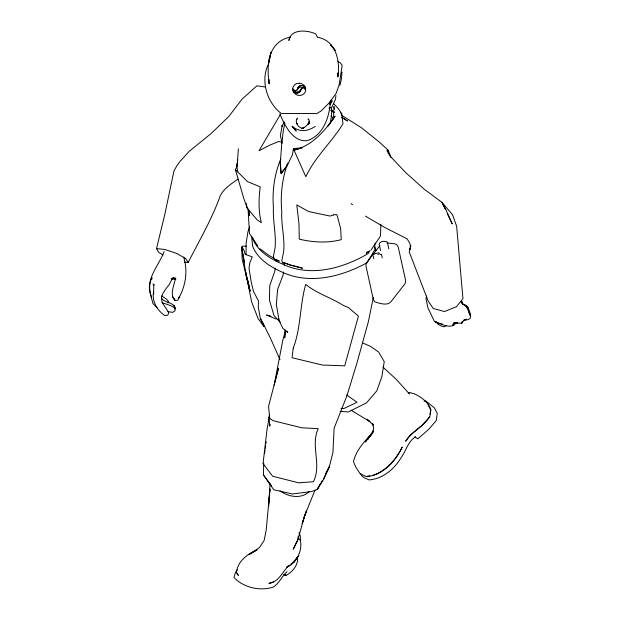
<?xml version="1.0" encoding="UTF-8"?>
<svg xmlns="http://www.w3.org/2000/svg" width="620" height="620" viewBox="0 0 620 620"><rect width="100%" height="100%" fill="white"/><g stroke="black" fill="none" stroke-linecap="round" stroke-linejoin="round"><path stroke-width="0.93" d="M246.078 254.673L246.117 243.226L247.907 231.911L249.666 226.641M237.716 159.433L237.111 166.183L237.127 163.432M153.558 294.26L153.799 284.704L153 284.038L154.31 285.084M276.094 261.284L276.109 259.586M153.59 294.206L153.644 291.532C151.474 300.894 157.232 310.535 164.889 315.611L167.787 315.177L168.795 312.643L162.037 302.351L161.588 297.461L162.696 293.857L165.416 289.47L169.12 284.704L172.352 278.675L174.259 277.217M269.15 79.616L269.057 83.855L268.204 74.749L268.189 66.255M263.43 474.904L271.568 486.235L263.43 474.904L263.717 463.148M284.371 122.14L282.007 126.325L282.294 125.1L280.372 135.478L281.821 142.104L280.341 163.184L281.294 173.507L284.89 168.981M284.417 265.19L284.464 263.446L282.821 263.105L281.79 260.749L283.72 251.263C284.859 237.917 281.046 224.773 281.774 211.358C280.255 195.091 282.17 178.483 287.734 163.099L286.161 166.633L280.93 173.523L280.201 163.308L280.674 159.154C274.389 174.429 272.133 191.107 273.42 207.529C272.715 220.991 276.28 234.236 275.086 247.644L273.312 256.967L274.722 259.338M285.146 329.894L284.727 337.822L285.347 331.088L282.883 339.869L274.118 385.245L278.473 368.241L268.553 406.41L269.754 418.492M270.041 484.018L268.569 506.129L269.367 496.604M380.858 224.541L380.517 235.306L379.882 236.987L371.21 249.79M237.111 166.183L238.359 148.831M269.529 494.706L270.018 488.994L266.189 530.255L264.12 540.508L259.362 547.662L248.697 554.761L255.99 550.645M366.094 263.942L365.932 265.864L373.31 299.398L374.914 301.948C379.851 303.273 387.237 306.203 391.081 301.607L405.124 283.588L405.635 280.612L398.249 247.078L396.653 244.528L395.079 243.885L387.105 242.955M342.023 72.114L341.302 79.6L339.969 85.266M281.914 143.724L283.131 131.665L284.875 122.962M270.064 424.32L269.785 426.204L269.026 417.965L269.312 415.261M298.274 536.184L297.833 539.865L293.245 549.134L297.833 539.865L304.536 516.08L306.451 510.81L302.165 523.575L304.536 516.08L314.999 490.125M296.205 90.334L296.817 91.047A2.697 2.449 12.4 0 0 298.701 91.357L299.847 90.869L300.785 89.373A4.138 3.751 11.9 0 1 299.917 91.605L299.375 92.109A4.014 3.643 12.4 0 1 298.724 92.504L298.491 92.605A3.945 3.635 13.9 0 1 295.422 92.628L295.174 92.527A4.069 3.689 12.4 0 1 293.547 91.264L293.392 91.055A4.17 3.782 12.7 0 1 292.749 89.187L293.996 90.016M293.376 89.381L295.244 91.078M303.785 87.87L305.73 90.024A6.719 6.099 12.2 0 1 305.04 92.272L304.839 92.612A6.572 6.068 13.5 0 1 302.421 94.759A6.371 5.875 13.7 0 1 300.003 95.403L299.576 95.418A6.378 5.882 13.7 0 1 297.468 95.108L297.065 94.969A6.588 6.076 13.9 0 1 294.035 92.698L293.578 92.023A6.735 6.107 12.7 0 1 293.066 90.907L293.082 90.923A4.286 3.883 12.4 0 0 294.601 92.45L294.849 92.581A4.154 3.836 13.9 0 0 299.065 92.55L299.902 91.915A4.34 3.937 11.9 0 0 300.987 89.389L301.033 89.024M300.987 89.389L303.32 87.249M335.924 95.643L335.443 99.433L332.126 106.656L331.444 107.663L328.941 108.144M330.491 122.683L331.824 110.933L331.328 107.322M264.632 453.104L265.035 450.236M265.298 448.322L265.701 445.454M330.452 100.277C329.801 116.157 323.803 134.974 307.419 140.608C292.818 142.46 284.751 125.209 279.845 113.995M275.272 268.15L274.807 271.242L269.716 285.712L269.483 300.173L273.963 315.487L280.07 322.214L278.861 319.137L276.342 304.428L277.613 289.431L283.022 275.21L283.518 271.955M265.972 443.548L266.228 441.882M302.312 147.769L293.446 148.614L292.469 154.706L286.688 166.726M430.009 414.23L430.714 409.952M151.675 279.597L151.985 277.745C147.444 285.851 150.73 295.329 153.008 303.599L157.046 307.729M372.837 432.969L373.682 428.04L372.457 423.902M463.868 304.668L465.899 305.28C468.976 308.628 471.231 313.89 470.146 318.494L467.519 319.819L463.807 320.122L466.395 319.199L463.582 320.734L461.621 323.377L454.127 322.663M268.321 65.596C268.507 52.382 276.675 39.138 290.579 37.192M269.553 415.043L266.925 430.164L263.05 463.628L272.653 476.253L298.67 482.833L313.418 481.717C321.981 464.736 310.256 445.679 318.207 428.668L301.808 427.785L273.195 420.716L269.026 417.965M453.421 322.927L452.949 325.438L453.39 323.803L454.313 323.245L457.63 322.974L455.003 322.741M331.863 100.951L331.188 103.021L332.188 100.758M410.75 246.179L409.921 249.651L410.456 247.303L409.936 243.513L407.146 238.863L384.485 227.323L365.474 216.132M162.952 254.944L158.828 252.479L156.511 248.604L164.866 214.171L173.941 171.035L176.739 166.005L179.707 161.789L189.48 151.063L210.893 133.757L228.687 116.607L241.994 99.192L256.92 85.8L265.43 87.009M307.884 124.147L308.938 123.721L309.388 121.931L308.938 119.8L308.008 118.947L308.745 119.73M373.356 297.344L368.311 321.935L356.88 363.243L346.944 395.715L334.118 428.257L332.909 452.577L329.429 466.48L323.935 478.865L317.238 489.42L311.511 491.575L292.431 493.969L273.738 489.769L267.453 480.477M410.796 245.528L409.185 251.829L428.226 301.165L433.287 308.497L444.493 311.535L456.405 306.753L462.931 298.693L456.653 226.323L452.546 214.729L441.936 202.337L424.034 189.061L405.62 172.515L389.779 155.775L386.81 150.443M373.085 432.132L373.565 430.466M375.24 243.048L374.72 244.799L375.085 249.248L367.598 261.919M426.738 296.027L425.986 298.546L427.924 307.915L434.473 321.493L439.092 323.818L435.852 321.935L438.425 324.485L441.2 326.027L444.191 326.825L446.137 325.763M462.148 321.703L461.621 323.377L462.652 321.238M330.522 102.579L329.956 104.354L329.825 103.47M167.974 302.893L168.477 301.374L166.509 299.15L161.525 295.872M289.695 38.138L288.874 40.486C290.718 28.536 307.683 29.923 315.844 34.038L317.231 36.689M164.168 251.503C158.728 266.003 143.925 280.527 151.52 296.872M324.655 476.524L329.429 466.48L325.818 473.277M247.016 207.615L243.838 198.609L235.383 169.624L236.584 167.261L236.522 164.998L237.801 171.872M184.528 262.136L188.193 262.469C199.353 240.374 212.125 218.845 220.348 195.463C224.316 188.263 231.399 183.605 238.057 179.141M319.943 484.321L317.238 489.42L322.385 480.578M296.701 119.699L297.53 118.172L296.344 119.769L296.383 123.241L298.646 126.526L302.072 128.425L304.498 127.387L308.001 124.248L308.993 123.279L309.318 121.326L308.993 123.279L307.76 124.023M280.527 114.25L259.036 150.691L270.134 145.002L278.675 141.492L281.821 142.104M267.987 65.061C260.47 81.468 267.158 102.695 281.216 113.452L316.781 113.584L321.175 110.918L328.848 103.246L336.071 93.511L339.202 84.63L342.178 65.232L340.365 62.891L337.985 61.613M323.322 478.973L324.26 477.361M370.062 250.317L368.086 253.619C342.891 268.359 310.938 277.365 283.162 264.407C270.894 259.044 258.478 252.131 252.921 239.196L252.735 237.359M373.317 430.45L367.807 439.262L370.985 435.077M367.242 251.774L366.25 253.402L368.76 251.271M237.243 569.757L235.546 572.322L233.972 577.421C243.428 587.667 260.175 591.449 273.389 587.039C279.287 583.265 281.914 576.267 287.021 571.671M327.678 126.55L333.529 117.692L333.963 106.5L334.529 109.167M368.117 437.914L365.304 442.045L372.574 432.977L368.117 437.914L370.745 435.209M328.724 125.256L335.079 116.064C324.996 130.743 312.116 145.855 294.019 150.094L293.446 148.614M366.443 262.888L379.897 245.621M296.414 558.511L292.873 562.673L290.811 564.169M455.46 323.516L454.049 325.159C447.896 328.042 441.471 324.035 435.852 321.935M422.801 424.553L429.59 416.795M370.938 434.744C363.397 442.293 356.05 451.004 353.462 461.582L355.81 467.17L360.251 473.882L366.49 476.633C383.113 475.276 395.304 461.288 402.225 447.152C396.017 459.683 386.229 470.82 372.69 475.463M295.197 91.186L297.507 89.195A4.309 3.906 12.6 0 1 299.429 86.033L299.669 85.916A4.2 3.805 11.9 0 1 304.56 86.614L304.761 86.8A4.332 3.929 12.2 0 1 305.42 87.645L305.443 87.691A6.719 6.099 12.2 0 0 304.931 86.583L304.916 86.544A6.611 5.991 11.9 0 0 303.909 85.258L303.606 84.971A6.502 5.859 11.6 0 0 299.762 83.297L299.336 83.266M295.205 91.403L296.174 90.559M422.181 425.258L410.068 435.38L405.635 441.246C411.711 431.288 423.669 426.7 429.854 416.601L430.9 409.557C428.056 401.651 420.515 396.436 413.145 393.297M373.581 254.735L374.976 253.642L379.099 252.813M309.442 491.319C301.374 499.425 288.463 496.984 280.031 490.831M286.587 567.292L289.431 565.177M257.207 549.901C247.488 553.823 237.274 561.457 236.499 572.764L238.406 575.407L237.057 573.407M377.952 254.564L379.339 253.836L380.788 254.417M171.67 278.473L173.399 277.636M367.125 262.71C341.744 276.621 309.915 284.952 282.41 272.242C270.134 266.763 258.029 259.331 252.642 246.334L251.596 236.15M315.332 126.395C307.474 131.432 299.801 132.533 292.206 126.333L296.12 130.936L292.206 126.333M273.428 581.893L268.871 583.389C278.403 582.273 282.255 572.4 288.114 566.176L286.649 567.595C296.879 562.433 302.878 550.622 300.181 539.431M301.39 148.033L294.019 150.094L305.831 176.746C315.038 156.914 331.646 142.244 342.976 123.83L341.783 113.809L338.187 108.508L333.351 103.3M408.239 392.987L410.068 392.483L412.525 393.522M366.955 476.268L369.822 475.865M424.049 401.171L425.793 400.985L434.341 407.821L437.232 413.331L436.286 420.577L428.846 429.203L417.81 438.851L414.896 436.782L415.346 436.968C407.96 441.549 405.868 451.267 400.907 457.986C394.18 469.255 382.54 478.981 369.055 479.911L364.041 477.648L362.041 476.121L360.863 473.649M175.685 279L171.244 279.171M175.948 278.845L174.274 278.837L175.421 279.132L175.53 277.93C174.507 285.091 169.004 294.345 175.142 300.429L177.816 300.219L179.591 296.283L178.483 298.701C185.651 285.928 188.093 271.351 183.683 257.083M340.039 411.354L348.37 411.967L366.544 402.845L376.766 390.902L381.819 376.867L384.245 361.646L378.611 352.044L370.613 346.402L362.716 342.992M341 408.347L343.805 408.58L357.05 402.248L346.627 394.979M156.511 248.604L164.711 249.442L176.716 253.402L185.822 258.734L188.193 262.469M246.326 246.117L241.754 246.241L244.117 250.596L245.171 254.316L252.255 256.874L249.821 262.818L249.015 268.39L251.387 282.821L253.464 291.268L258.563 301.227L258.246 306.729L260.439 319.052L263.779 326.275L263.562 323.539M167.935 311.666L172.732 312.356L175.127 310.604L174.685 307.908L170.957 305.738L162.169 302.676M438.216 323.315L442.525 324.082M317.238 37.247C335.901 40.075 340.426 61.008 337.838 76.865L337.939 72.959L338.288 75.81M271.025 316.177L266.461 315.038L276.319 319.083M290.974 265.174L302.513 268.197L289.625 264.872L282.883 262.438M284.557 262.787L290.175 264.872M274.714 259.431L278.752 261.113M276.373 259.741L279.589 261.105M284.363 574.639L285.936 575.445C292.144 572.113 296.817 566.742 297.74 559.713L296.546 557.396M284.293 574.577L285.936 575.445L283.813 574.306M274.28 258.439L269.251 255.603L259.881 248.76M350.951 410.161L369.946 421.639L366.955 419.19L373.457 425.196L372.713 423.716M297.569 124.116L296.383 123.241L297.515 124M331.018 110.755L333.483 112.282M341.705 117.374L347.456 120.939L341.984 117.358M341.202 115.033L361.328 127.642L379.269 142.011L388.081 150.079L391.034 157.511M331.034 110.182L334.157 112.228M331.049 110.197L334.211 112.274M340.334 112.669L341.783 113.809M161.471 298.584C165.044 302.483 171.352 302.118 174.669 306.381L175.166 308.822L174.119 305.753L175.166 308.822M383.036 367.141L396.242 379.378L409.541 394.026M351.183 203.523L352.493 204.747M303.885 87.753L303.296 87.172L302.32 88.017L301.684 87.536A2.697 2.441 11.9 0 0 299.801 87.226L298.212 88.133L297.716 89.21A4.107 3.72 12.6 0 1 299.545 86.195L299.77 86.087A3.991 3.619 11.9 0 1 304.598 86.916L304.614 86.924A4.154 3.767 12.2 0 1 305.745 89.389L303.296 87.389M293.392 89.606L292.764 88.544A6.735 6.107 12.7 0 1 293.121 87.025L294.415 85.041A6.471 5.828 12.1 0 1 299.336 83.258M235.383 169.624L247.427 181.583L260.206 186.86C258.687 198.85 258.323 210.971 261.369 222.72L257.161 219.86L247.14 208.204L246.357 203.499M460.552 301.32L466.798 307.497L470.611 315.735L469.696 314.1M331.281 115.909L333.583 118.939M286.781 331.103L287.843 332.498L282.875 328.368L278.233 318.618M263.779 326.275L258.145 318.719L251.65 301.894L245.52 271.583M257.788 245.861L249.488 233.639L248.155 210.707M428.11 404.907L430.28 409.107M470.611 315.735L468.991 312.581L470.324 315.177M260.764 318.765L270.343 337.923L280.023 359.747M445.23 209.242L441.936 202.337L445.509 208.777L452.236 223.921L447.291 213.559M374.705 247.256L376.053 250.806M462.466 304.133L461.722 301.684L462.357 303.963M299.817 538.912L300.312 540.625L300.344 536.548L299.328 532.603M337.652 73.253L338.078 74.958M247.837 208.312L249.511 215.605L248.682 209.971M245.543 271.568L250.007 291.09L248.016 280.705M388.825 248.883L387.446 242.621L386.733 241.653L382.99 241.296L380.967 242.001L379.579 243.094L379.192 244.288L380.572 250.55M381.447 254.262L382.246 257.881M373.194 255.928L373.79 258.641M461.978 301.723L462.574 304.544M241.699 247.667L246.047 274.807L250.007 291.09L242.156 259.152L241.699 247.667L243.327 256.161M243.691 258.052L244.59 262.772M388.081 150.079L388.585 152.861M308.861 122.125L308.938 123.721M292.749 88.947L292.756 89.141A4.038 3.286 7.1 0 0 293.167 90.396M299.243 532.347L299.297 534.107M300.723 89.9A4.038 3.286 7.1 0 0 300.801 89.257A2.736 2.224 7.1 0 1 300.63 89.76M293.578 90.962A4.038 3.286 7.1 0 1 293.43 90.784M293.245 348.006L292.043 357.732L322.408 365.048L344.72 365.839L358.414 316.138L348.51 307.621L343.216 305.335C331.165 297.693 316.743 293.508 305.722 284.41C299.762 305.04 301.064 327.422 293.392 347.75L293.268 348.014M270.413 55.064L268.778 62.961L271.048 52.212L270.413 55.064M298.638 555.838L293.71 562.363L298.638 555.838M304.498 127.387L302.072 128.425L304.498 127.387M333.397 214.923L330.103 216.07L308.613 211.544L296.779 204.949L298.972 223.533L299.274 239.142C312.976 242.412 327.484 243.272 341.256 239.653L340.682 228.811L337.358 216.155L336.707 214.551L333.397 214.923M466.589 305.962L465.899 305.28L468.17 308.055L466.589 305.962M335.211 50.398L330.452 44.795L335.211 50.398M175.142 300.429L172.779 297.104L175.142 300.429"/></g></svg>
